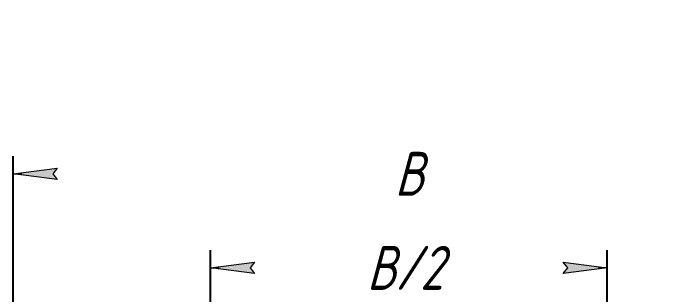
# Model space of a CAD drawing. Header units: millimetres. Extents: x -68 to 2520, y 0 to 297.
# Drawn here: x 918.8 to 993.6, y 215.5 to 247.5 of the extents above; entities that cross this region are included whole.
import ezdxf

# ---------------------------------------------------------------- set-up
doc = ezdxf.new("R2010")
doc.units = ezdxf.units.MM
doc.linetypes.add('K5LT_THIN', pattern=[0])
doc.layers.add('Системный слой', color=7, linetype='Continuous')
doc.styles.add('KDIMTEXTSTYLE', font='GOST_AU.SHX', dxfattribs={"width": 0.96, "oblique": 15, "height": 5})
doc.dimstyles.new('KDIMSTYLE (1.50)', dxfattribs={"dimtxt": 5, "dimasz": 1, "dimexe": 2, "dimexo": 0, "dimgap": 1, "dimtad": 1, "dimlfac": 0.666667, "dimtxsty": 'KDIMTEXTSTYLE', "dimsah": 1, "dimcen": 0, "dimdle": 1, "dimadec": 0, "dimazin": 0, "dimtfac": 0.667, "dimtmove": 0, "dimatfit": 3, "dimfxl": 1, "dimtvp": 1, "dimtolj": 1, "dimtzin": 0, "dimarcsym": 0})

# ---------------------------------------------------------------- blocks, each defined once
blk = doc.blocks.new('KDIMARROW_01')
at = {"layer": 'Системный слой'}
blk.add_hatch(color=0, dxfattribs=at).paths.add_polyline_path([(0, 0), (-5, 0.658), (-4.5, 0), (-5, -0.658)])
at = {"layer": 'Системный слой', "color": 0, "linetype": 'K5LT_THIN', "lineweight": 18}
for p, q in [((-4.5, 0), (-5, 0.658)), ((-5, 0.658), (0, 0)), ((0, 0), (-5, -0.658)), ((-5, -0.658), (-4.5, 0)), ((0, 0), (-1, 0))]:
    blk.add_line(p, q, dxfattribs=at)

msp = doc.modelspace()

# ---------------------------------------------------------------- dimensions: what is measured, and where the dimension line sits
at = {"layer": 'Системный слой', "color": 7}
for base, p1, p2, location, text in [((1008.83456, 229.24649), (918.83456, 212.39632), (1008.83456, 212.39632), (963.83456, 229.24649), '\\H5.0;\\W0.965;\\Q15;\\H5.0;\\W0.965;\\Q15;\\Q15;В'), ((1008.83456, 229.24649), (918.83456, 212.39632), (1008.83456, 212.39632), (963.83456, 229.24649), '\\H5.0;\\W0.965;\\Q15;\\H5.0;\\W0.965;\\Q15;\\Q15;В'), ((986.39454, 218.55022), (941.27457, 212.60632), (986.39454, 212.60632), (963.39454, 218.55022), '\\H5.0;\\W0.965;\\Q15;\\H5.0;\\W0.965;\\Q15;\\Q15;В/2'), ((986.39454, 218.55022), (941.27457, 212.60632), (986.39454, 212.60632), (963.39454, 218.55022), '\\H5.0;\\W0.965;\\Q15;\\H5.0;\\W0.965;\\Q15;\\Q15;В/2')]:
    msp.add_linear_dim(base=base, p1=p1, p2=p2, location=location, text=text, dimstyle='KDIMSTYLE (1.50)', override={"dimexo": 0, "dimblk1": 'KDIMARROW_01', "dimblk2": 'KDIMARROW_01', "dimse1": 0, "dimse2": 0, "dimclrt": 7, "dimtolj": 1}, dxfattribs=at).render()

doc.saveas('drawing.dxf')
